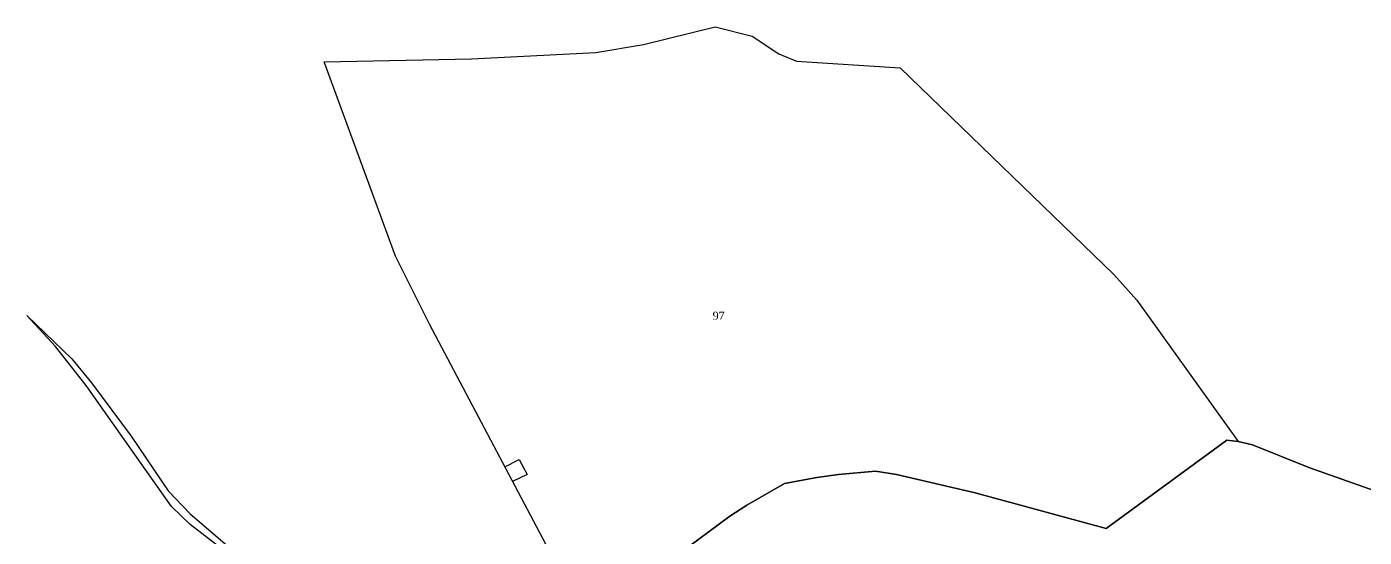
# Model space of a CAD drawing. Extents: x 1206804 to 1210977, y 6152742 to 6157901.
# Drawn here: x 1208197.2 to 1208531.5, y 6156230.9 to 6156358.5 of the extents above; entities that cross this region are included whole.
import ezdxf

# ---------------------------------------------------------------- set-up
doc = ezdxf.new("R2010")
doc.units = 0
doc.linetypes.add('CONTINU', pattern=[0])
for name, color, linetype in [('1LIEUDIT', 7, 'CONTINU'), ('1PARCELLE', 7, 'CONTINU'), ('1TRONFLUV', 7, 'CONTINU'), ('3FISCLINE', 7, 'CONTINUOUS'), ('3PARCELLETEX', 7, 'CONTINU')]:
    doc.layers.add(name, color=color, linetype=linetype)
doc.styles.get("Standard").update_dxf_attribs({"font": 'Times New Roman'})

msp = doc.modelspace()

# ---------------------------------------------------------------- linework, layer by layer
at = {"layer": '1LIEUDIT'}
for points in [[(1208360.39, 6156226.86), (1208372.9, 6156236.16), (1208377.17, 6156238.92), (1208386.62, 6156244.4), (1208394.67, 6156245.82), (1208400.14, 6156246.59), (1208409.33, 6156247.45), (1208414.57, 6156246.57), (1208434.28, 6156241.99), (1208467.03, 6156233.14), (1208497.2, 6156255.18), (1208499.97, 6156254.87), (1208503.62, 6156254.02), (1208517.68, 6156248.35), (1208534.2, 6156242.53), (1208553.45, 6156236.09), (1208549.84, 6156234.13), (1208547.75, 6156232.48), (1208543.92, 6156228.6)], [(1208360.39, 6156226.86), (1208372.9, 6156236.16), (1208377.17, 6156238.92), (1208386.62, 6156244.4), (1208394.67, 6156245.82), (1208400.14, 6156246.59), (1208409.33, 6156247.45), (1208414.57, 6156246.57), (1208434.28, 6156241.99), (1208467.03, 6156233.14), (1208497.2, 6156255.18), (1208499.97, 6156254.87), (1208503.62, 6156254.02), (1208517.68, 6156248.35), (1208534.2, 6156242.53)]]:
    msp.add_lwpolyline(points, dxfattribs=at)
at = {"layer": '1PARCELLE'}
for points in [[(1208326.92, 6156229.23), (1208297.89, 6156284.16), (1208289.41, 6156301.17), (1208271.54, 6156349.71), (1208308.39, 6156350.46), (1208339.44, 6156352.08), (1208351.33, 6156354.02), (1208369.26, 6156358.49), (1208378.52, 6156356.17), (1208385.16, 6156351.73), (1208389.64, 6156349.91), (1208415.54, 6156348.25), (1208468.95, 6156296.59), (1208474.68, 6156290.18), (1208499.97, 6156254.87), (1208503.62, 6156254.02), (1208517.68, 6156248.35), (1208534.2, 6156242.53)], [(1208326.92, 6156229.23), (1208297.89, 6156284.16), (1208289.41, 6156301.17), (1208271.54, 6156349.71), (1208308.39, 6156350.46), (1208339.44, 6156352.08), (1208351.33, 6156354.02), (1208369.26, 6156358.49), (1208378.52, 6156356.17), (1208385.16, 6156351.73), (1208389.64, 6156349.91), (1208415.54, 6156348.25), (1208468.95, 6156296.59), (1208474.68, 6156290.18), (1208499.97, 6156254.87), (1208497.2, 6156255.18), (1208467.03, 6156233.14), (1208434.28, 6156241.99), (1208414.57, 6156246.57), (1208409.33, 6156247.45), (1208400.14, 6156246.59), (1208394.67, 6156245.82), (1208386.62, 6156244.4), (1208377.17, 6156238.92), (1208372.9, 6156236.16), (1208360.39, 6156226.86)], [(1208246.83, 6156227.33), (1208238.02, 6156234.08), (1208233.41, 6156238.61), (1208212.04, 6156268.87), (1208204.35, 6156278.6), (1208197.2, 6156286.37), (1208208.43, 6156275.48), (1208213.42, 6156269.5), (1208223.32, 6156256.15), (1208232.56, 6156242.51), (1208238.02, 6156236.8), (1208247.88, 6156228.39)], [(1208543.92, 6156228.6), (1208547.75, 6156232.48), (1208549.84, 6156234.13), (1208553.45, 6156236.09), (1208534.2, 6156242.53), (1208517.68, 6156248.35), (1208503.62, 6156254.02), (1208499.97, 6156254.87), (1208497.2, 6156255.18), (1208467.03, 6156233.14), (1208434.28, 6156241.99), (1208414.57, 6156246.57), (1208409.33, 6156247.45), (1208400.14, 6156246.59), (1208394.67, 6156245.82), (1208386.62, 6156244.4), (1208377.17, 6156238.92), (1208372.9, 6156236.16), (1208360.39, 6156226.86)]]:
    msp.add_lwpolyline(points, dxfattribs=at)
at = {"layer": '1TRONFLUV'}
msp.add_lwpolyline([(1208246.83, 6156227.33), (1208238.02, 6156234.08), (1208233.41, 6156238.61), (1208212.04, 6156268.87), (1208204.35, 6156278.6), (1208197.2, 6156286.37), (1208208.43, 6156275.48), (1208213.42, 6156269.5), (1208223.32, 6156256.15), (1208232.56, 6156242.51), (1208238.02, 6156236.8), (1208247.88, 6156228.39)], dxfattribs=at)
at = {"layer": '3FISCLINE'}
msp.add_lwpolyline([(1208316.71, 6156248.55), (1208320.31, 6156250.37), (1208322.25, 6156246.63), (1208318.63, 6156244.9)], dxfattribs=at)

# ---------------------------------------------------------------- texts
at = {"layer": '3PARCELLETEX'}
msp.add_text('97', height=2, dxfattribs=at).set_placement((1208368.64, 6156285.29))

doc.saveas('drawing.dxf')
